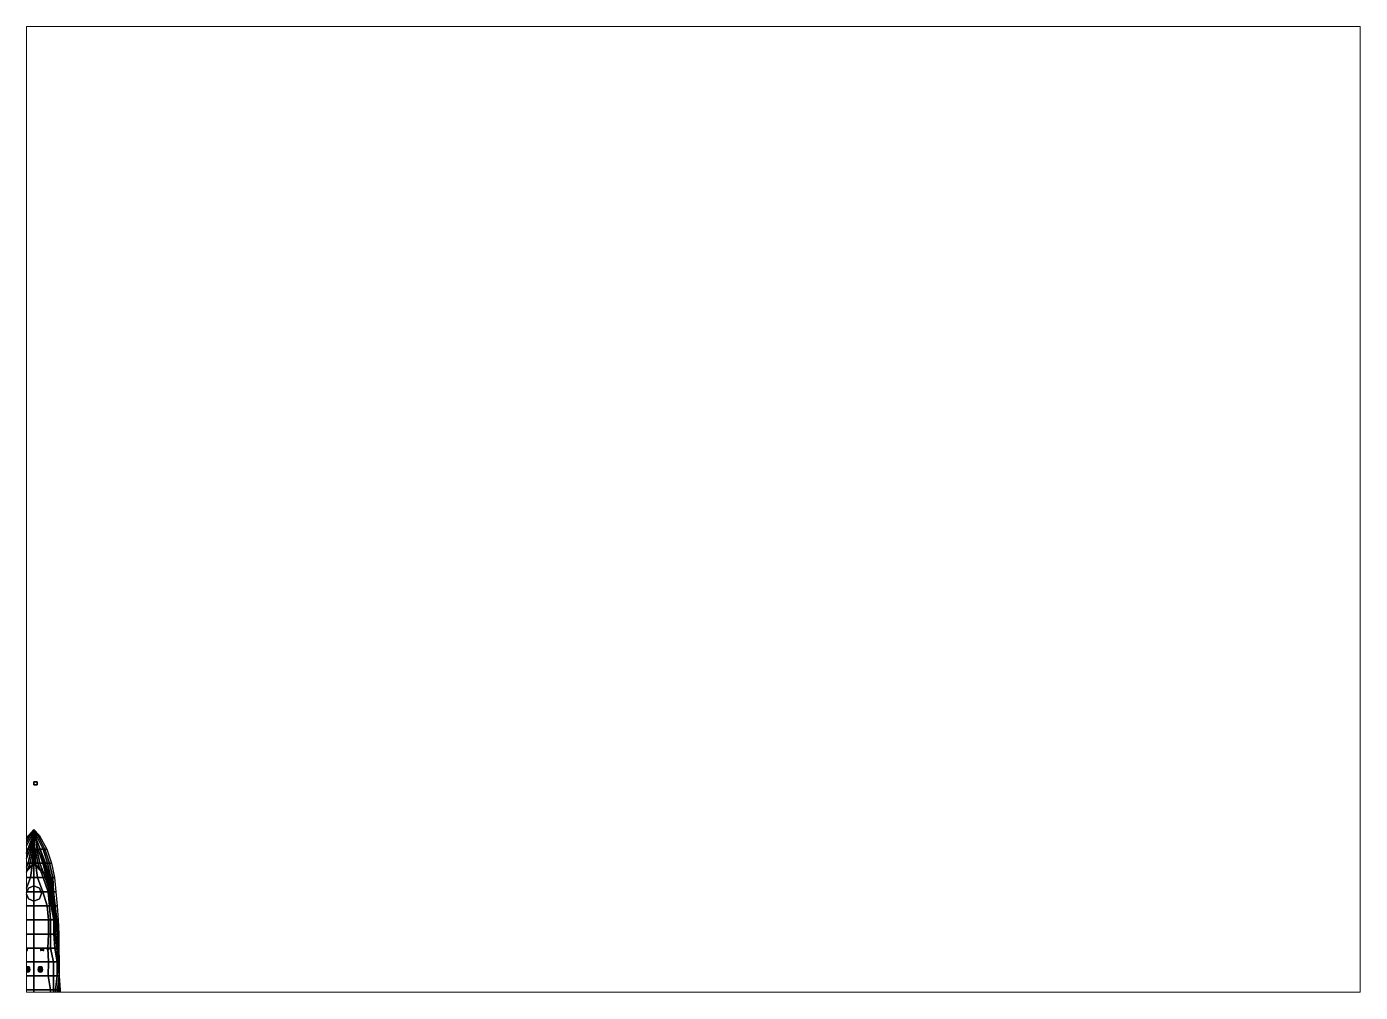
# Paper-space layout 'Layout1' of a CAD drawing. Header units: millimetres. Extents: x 28 to 251, y 20 to 181.
# The model-space entities are those that its viewports show. They can reach past a viewport. Long polylines and large blocks are cut down to what shows.
import ezdxf

# ---------------------------------------------------------------- set-up
doc = ezdxf.new("R2010")
doc.units = ezdxf.units.MM

msp = doc.modelspace()

# ---------------------------------------------------------------- linework, layer by layer
for points in [[(1, 61.82, -21.33), (1, 61.82, -22.33), (0, 61.82, -22.33), (0, 61.82, -21.33)], [(1, 61.82, -22.33), (1, 60.82, -22.33), (0, 60.82, -22.33), (0, 61.82, -22.33)], [(0, 61.82, -22.33), (0, 60.82, -22.33), (0, 60.82, -21.33), (0, 61.82, -21.33)], [(0, 61.82, -21.33), (0, 60.82, -21.33), (1, 60.82, -21.33), (1, 61.82, -21.33)], [(0, 60.82, -21.33), (0, 60.82, -22.33), (1, 60.82, -22.33), (1, 60.82, -21.33)], [(1, 60.82, -21.33), (1, 60.82, -22.33), (1, 61.82, -22.33), (1, 61.82, -21.33)], [(-1.69, 44.79, 4.78), (-1.26, 44.79, 4.09), (-3.45, 40.33, 3.24), (-4.1, 40.33, 4.49)], [(-1.26, 44.79, 4.09), (-0.7, 44.79, 2.82), (-2.87, 40.33, 2.23), (-3.45, 40.33, 3.24)], [(-0.7, 44.79, 2.82), (-0.28, 44.79, 0.64), (-1.92, 40.33, 0.03), (-2.87, 40.33, 2.23)], [(-0.28, 44.79, 0.64), (-0.28, 44.79, 0.64), (-1.33, 40.33, -0.93), (-1.92, 40.33, 0.03)], [(0, 46.57, 5.04), (0, 46.41, 4.3), (-1.26, 44.79, 4.09), (-1.69, 44.79, 4.78)], [(-0.28, 44.79, 0.64), (-0.28, 44.79, 0.64), (-0.86, 40.33, -1.65), (-1.33, 40.33, -0.93)], [(0, 46.41, 4.3), (0, 45.98, 3.04), (-0.7, 44.79, 2.82), (-1.26, 44.79, 4.09)], [(-0.28, 44.79, 0.64), (0, 44.79, 0.13), (-0.39, 40.33, -2.22), (-0.86, 40.33, -1.65)], [(0, 45.98, 3.04), (0, 45.33, 0.89), (-0.28, 44.79, 0.64), (-0.7, 44.79, 2.82)], [(0, 44.79, 0.13), (0, 44.79, 0.13), (-0.19, 40.33, -2.43), (-0.39, 40.33, -2.22)], [(0, 45.33, 0.89), (0, 45.09, 0.39), (0, 44.79, 0.13), (-0.28, 44.79, 0.64)], [(0, 46.47, 5.02), (-0.15, 46.32, 5), (-0.12, 46.3, 9.74), (0, 46.42, 9.74)], [(-0.15, 46.32, 5), (0, 46.17, 4.98), (0, 46.18, 9.74), (-0.12, 46.3, 9.74)], [(0, 46.18, 9.74), (0.12, 46.3, 9.74), (0, 46.42, 9.74), (-0.12, 46.3, 9.74)], [(1.69, 44.79, 4.78), (1.26, 44.79, 4.09), (0, 46.41, 4.3), (0, 46.57, 5.04)], [(0.15, 46.32, 5), (0, 46.47, 5.02), (0, 46.42, 9.74), (0.12, 46.3, 9.74)], [(1.26, 44.79, 4.09), (0.7, 44.79, 2.82), (0, 45.98, 3.04), (0, 46.41, 4.3)], [(0, 46.17, 4.98), (0.15, 46.32, 5), (0.12, 46.3, 9.74), (0, 46.18, 9.74)], [(0, 29.88, 15.59), (0, 29.85, 15.55), (0, 46.17, 5.29), (0, 46.17, 5.37)], [(0, 46.17, 5.37), (0, 46.17, 5.29), (0, 29.85, 15.55), (0, 29.88, 15.59)], [(0.7, 44.79, 2.82), (0.28, 44.79, 0.64), (0, 45.33, 0.89), (0, 45.98, 3.04)], [(0.28, 44.79, 0.64), (0, 44.79, 0.13), (0, 45.09, 0.39), (0, 45.33, 0.89)], [(0, 44.79, 0.13), (0, 44.79, 0.13), (0.19, 40.33, -2.43), (0, 40.33, -2.57)], [(0.86, 40.33, -1.65), (0.39, 40.33, -2.22), (0, 44.79, 0.13), (0.28, 44.79, 0.64)], [(2.87, 40.33, 2.23), (1.92, 40.33, 0.03), (0.28, 44.79, 0.64), (0.7, 44.79, 2.82)], [(1.92, 40.33, 0.03), (1.33, 40.33, -0.93), (0.28, 44.79, 0.64)], [(3.45, 40.33, 3.24), (2.87, 40.33, 2.23), (0.7, 44.79, 2.82), (1.26, 44.79, 4.09)], [(4.1, 40.33, 4.49), (3.45, 40.33, 3.24), (1.26, 44.79, 4.09), (1.69, 44.79, 4.78)], [(-4.1, 40.33, 4.49), (-3.45, 40.33, 3.24), (-4.96, 35.9, 3.24), (-5.59, 35.9, 4.33)], [(-3.45, 40.33, 3.24), (-2.87, 40.33, 2.23), (-4.31, 35.9, 1.79), (-4.96, 35.9, 3.24)], [(-2.87, 40.33, 2.23), (-1.92, 40.33, 0.03), (-3.62, 35.9, 0.03), (-4.31, 35.9, 1.79)], [(-1.92, 40.33, 0.03), (-1.92, 40.33, 0.03), (-3.21, 35.9, -0.93), (-3.62, 35.9, 0.03)], [(-1.92, 40.33, 0.03), (-1.33, 40.33, -0.93), (-2.86, 35.9, -1.65), (-3.21, 35.9, -0.93)], [(-1.33, 40.33, -0.93), (-0.86, 40.33, -1.65), (-1.87, 35.9, -2.87), (-2.86, 35.9, -1.65)], [(-0.86, 40.33, -1.65), (-0.39, 40.33, -2.22), (-1.23, 35.9, -3.4), (-1.87, 35.9, -2.87)], [(-0.39, 40.33, -2.22), (-0.19, 40.33, -2.43), (-0.51, 35.9, -3.95), (-1.23, 35.9, -3.4)], [(0, 35.9, -4.18), (-0.51, 35.9, -3.95), (-0.19, 40.33, -2.43), (0, 40.33, -2.57)], [(0, 40.33, -2.57), (0.19, 40.33, -2.43), (0.51, 35.9, -3.95), (0, 35.9, -4.18)], [(1.23, 35.9, -3.4), (0.51, 35.9, -3.95), (0.19, 40.33, -2.43), (0.39, 40.33, -2.22)], [(1.87, 35.9, -2.87), (1.23, 35.9, -3.4), (0.39, 40.33, -2.22), (0.86, 40.33, -1.65)], [(2.86, 35.9, -1.65), (1.87, 35.9, -2.87), (0.86, 40.33, -1.65), (1.33, 40.33, -0.93)], [(3.21, 35.9, -0.93), (2.86, 35.9, -1.65), (1.33, 40.33, -0.93), (1.92, 40.33, 0.03)], [(4.31, 35.9, 1.79), (3.62, 35.9, 0.03), (1.92, 40.33, 0.03), (2.87, 40.33, 2.23)], [(3.62, 35.9, 0.03), (3.21, 35.9, -0.93), (1.92, 40.33, 0.03)], [(4.96, 35.9, 3.24), (4.31, 35.9, 1.79), (2.87, 40.33, 2.23), (3.45, 40.33, 3.24)], [(5.59, 35.9, 4.33), (4.96, 35.9, 3.24), (3.45, 40.33, 3.24), (4.1, 40.33, 4.49)], [(-4.96, 35.9, 3.24), (-4.31, 35.9, 1.79), (-5.4, 31.34, 1.4), (-5.99, 31.34, 3.24)], [(-5.43, 30.19, 4.07), (0, 35.53, 4.3), (0, 35.98, 5.21), (-5.43, 30.88, 4.65)], [(-5.43, 30.88, 4.65), (0, 35.98, 5.21), (0, 35.53, 4.3), (-5.43, 30.19, 4.07)], [(-4.31, 35.9, 1.79), (-3.62, 35.9, 0.03), (-4.93, 31.34, 0.03), (-5.4, 31.34, 1.4)], [(-3.62, 35.9, 0.03), (-3.21, 35.9, -0.93), (-4.66, 31.34, -0.93), (-4.93, 31.34, 0.03)], [(-3.21, 35.9, -0.93), (-2.86, 35.9, -1.65), (-4.07, 31.34, -2.2), (-4.66, 31.34, -0.93)], [(-2.86, 35.9, -1.65), (-1.87, 35.9, -2.87), (-3.56, 31.34, -2.87), (-4.07, 31.34, -2.2)], [(-1.87, 35.9, -2.87), (-1.23, 35.9, -3.4), (-2.97, 31.34, -3.4), (-3.56, 31.34, -2.87)], [(-1.23, 35.9, -3.4), (-0.51, 35.9, -3.95), (-1.1, 31.34, -4.25), (-2.97, 31.34, -3.4)], [(-0.51, 35.9, -3.95), (0, 35.9, -4.18), (0, 31.34, -4.31), (-1.1, 31.34, -4.25)], [(5.43, 30.88, 4.65), (0, 35.98, 5.21), (0, 35.53, 4.3), (5.43, 30.19, 4.07)], [(5.43, 30.19, 4.07), (0, 35.53, 4.3), (0, 35.98, 5.21), (5.43, 30.88, 4.65)], [(0, 35.9, -4.18), (0.51, 35.9, -3.95), (1.1, 31.34, -4.25), (0, 31.34, -4.31)], [(0.51, 35.9, -3.95), (1.23, 35.9, -3.4), (2.97, 31.34, -3.4), (1.1, 31.34, -4.25)], [(3.56, 31.34, -2.87), (2.97, 31.34, -3.4), (1.23, 35.9, -3.4), (1.87, 35.9, -2.87)], [(4.07, 31.34, -2.2), (3.56, 31.34, -2.87), (1.87, 35.9, -2.87), (2.86, 35.9, -1.65)], [(4.66, 31.34, -0.93), (4.07, 31.34, -2.2), (2.86, 35.9, -1.65), (3.21, 35.9, -0.93)], [(4.93, 31.34, 0.03), (4.66, 31.34, -0.93), (3.21, 35.9, -0.93), (3.62, 35.9, 0.03)], [(5.4, 31.34, 1.4), (4.93, 31.34, 0.03), (3.62, 35.9, 0.03), (4.31, 35.9, 1.79)], [(5.99, 31.34, 3.24), (5.4, 31.34, 1.4), (4.31, 35.9, 1.79), (4.96, 35.9, 3.24)], [(6.49, 31.34, 4.13), (5.99, 31.34, 3.24), (4.96, 35.9, 3.24), (5.59, 35.9, 4.33)], [(-4.66, 31.34, -0.93), (-4.07, 31.34, -2.2), (-5.41, 26.73, -2.2), (-5.77, 26.73, -0.93)], [(-4.07, 31.34, -2.2), (-3.56, 31.34, -2.87), (-5.01, 26.73, -2.87), (-5.41, 26.73, -2.2)], [(-3.56, 31.34, -2.87), (-2.97, 31.34, -3.4), (-4.48, 26.73, -3.4), (-5.01, 26.73, -2.87)], [(-2.97, 31.34, -3.4), (-1.1, 31.34, -4.25), (-2.77, 26.73, -4.25), (-4.48, 26.73, -3.4)], [(0, 26.73, -4.31), (-2.77, 26.73, -4.25), (-1.1, 31.34, -4.25), (0, 31.34, -4.31)], [(0, 31.34, -4.31), (1.1, 31.34, -4.25), (2.77, 26.73, -4.25), (0, 26.73, -4.31)], [(0, 29.88, 15.59), (0, 29.85, 15.55), (0, 29.4, 16.5), (0, 29.44, 16.56)], [(0, 29.44, 16.56), (0, 29.4, 16.5), (0, 29.85, 15.55), (0, 29.88, 15.59)], [(0, 29.82, 15.61), (0, 29.85, 15.55), (0, 28.89, 15.7), (0, 28.94, 15.74)], [(0, 28.94, 15.74), (0, 28.89, 15.7), (0, 29.85, 15.55), (0, 29.82, 15.61)], [(4.48, 26.73, -3.4), (2.77, 26.73, -4.25), (1.1, 31.34, -4.25), (2.97, 31.34, -3.4)], [(5.01, 26.73, -2.87), (4.48, 26.73, -3.4), (2.97, 31.34, -3.4), (3.56, 31.34, -2.87)], [(5.41, 26.73, -2.2), (5.01, 26.73, -2.87), (3.56, 31.34, -2.87), (4.07, 31.34, -2.2)], [(5.77, 26.73, -0.93), (5.41, 26.73, -2.2), (4.07, 31.34, -2.2), (4.66, 31.34, -0.93)], [(5.92, 26.73, 0.03), (5.77, 26.73, -0.93), (4.66, 31.34, -0.93), (4.93, 31.34, 0.03)], [(6.18, 26.73, 1.01), (5.92, 26.73, 0.03), (4.93, 31.34, 0.03), (5.4, 31.34, 1.4)], [(6.18, 26.73, 1.01), (6.18, 26.73, 1.01), (5.4, 31.34, 1.4), (5.99, 31.34, 3.24)], [(6.98, 26.73, 4.04), (6.18, 26.73, 1.01), (5.99, 31.34, 3.24), (6.49, 31.34, 4.13)], [(-4.48, 26.73, -3.4), (-2.77, 26.73, -4.25), (-4.22, 22.28, -4.04), (-4.97, 22.28, -3.76)], [(0, 22.28, -4.31), (-4.22, 22.28, -4.04), (-2.77, 26.73, -4.25), (0, 26.73, -4.31)], [(-1.73, 27.95, 4.06), (-2.44, 26.22, 4.02), (-2.44, 26.22, 4.79), (-1.73, 27.95, 4.79)], [(-2.44, 26.22, 4.02), (-1.73, 24.49, 3.97), (-1.73, 24.49, 4.79), (-2.44, 26.22, 4.79)], [(0, 28.66, 4.07), (-1.73, 27.95, 4.06), (-1.73, 27.95, 4.79), (0, 28.66, 4.79)], [(0, -3.11, 35.21), (0, -1.62, 34.3), (0, 29.4, 16.5), (0, 29.44, 16.56)], [(0, 29.44, 16.56), (0, 29.4, 16.5), (0, -1.62, 34.3), (0, -3.11, 35.21)], [(0, 28.97, 15.73), (0, 28.94, 15.74), (0, 29.4, 16.5), (0, 29.44, 16.47)], [(0, 29.44, 16.47), (0, 29.4, 16.5), (0, 28.94, 15.74), (0, 28.97, 15.73)], [(0, 28.94, 15.74), (0, 28.89, 15.7), (0, -3.11, 35.16), (0, -3.11, 35.21)], [(0, -3.11, 35.21), (0, -3.11, 35.16), (0, 28.89, 15.7), (0, 28.94, 15.74)], [(1.73, 27.95, 4.06), (0, 28.66, 4.07), (0, 28.66, 4.79), (1.73, 27.95, 4.79)], [(0, 26.73, -4.31), (2.77, 26.73, -4.25), (4.22, 22.28, -4.04), (0, 22.28, -4.31)], [(2.44, 26.22, 4.02), (1.73, 27.95, 4.06), (1.73, 27.95, 4.79), (2.44, 26.22, 4.79)], [(1.73, 24.49, 3.97), (2.44, 26.22, 4.02), (2.44, 26.22, 4.79), (1.73, 24.49, 4.79)], [(4.97, 22.28, -3.76), (4.22, 22.28, -4.04), (2.77, 26.73, -4.25), (4.48, 26.73, -3.4)], [(5.47, 22.28, -3.42), (4.97, 22.28, -3.76), (4.48, 26.73, -3.4), (5.01, 26.73, -2.87)], [(6.02, 22.28, -2.75), (5.47, 22.28, -3.42), (5.01, 26.73, -2.87), (5.41, 26.73, -2.2)], [(6.38, 22.28, -1.85), (6.02, 22.28, -2.75), (5.41, 26.73, -2.2), (5.77, 26.73, -0.93)], [(6.75, 22.28, 0.05), (6.38, 22.28, -1.85), (5.77, 26.73, -0.93), (5.92, 26.73, 0.03)], [(6.75, 22.28, 0.05), (6.75, 22.28, 0.05), (5.92, 26.73, 0.03), (6.18, 26.73, 1.01)], [(7.42, 22.28, 3.92), (6.75, 22.28, 0.05), (6.18, 26.73, 1.01), (6.98, 26.73, 4.04)], [(-4.97, 22.28, -3.76), (-4.22, 22.28, -4.04), (-4.58, 17.78, -4.44), (-5.29, 17.78, -4.05)], [(0, 17.78, -4.44), (-4.58, 17.78, -4.44), (-4.22, 22.28, -4.04), (0, 22.28, -4.31)], [(-1.73, 24.49, 3.97), (0, 23.78, 3.96), (0, 23.78, 4.79), (-1.73, 24.49, 4.79)], [(0, 23.78, 3.96), (1.73, 24.49, 3.97), (1.73, 24.49, 4.79), (0, 23.78, 4.79)], [(0, 22.28, -4.31), (4.22, 22.28, -4.04), (4.58, 17.78, -4.44), (0, 17.78, -4.44)], [(5.29, 17.78, -4.05), (4.58, 17.78, -4.44), (4.22, 22.28, -4.04), (4.97, 22.28, -3.76)], [(6.33, 17.78, -3.42), (5.29, 17.78, -4.05), (4.97, 22.28, -3.76), (5.47, 22.28, -3.42)], [(6.73, 17.78, -2.75), (6.33, 17.78, -3.42), (5.47, 22.28, -3.42), (6.02, 22.28, -2.75)], [(6.99, 17.78, -1.85), (6.73, 17.78, -2.75), (6.02, 22.28, -2.75), (6.38, 22.28, -1.85)], [(7.26, 17.78, 0.05), (6.99, 17.78, -1.85), (6.38, 22.28, -1.85), (6.75, 22.28, 0.05)], [(7.7, 17.78, 3.79), (7.26, 17.78, 0.05), (6.75, 22.28, 0.05), (7.42, 22.28, 3.92)], [(0, 13.23, -4.44), (-4.58, 13.23, -4.44), (-4.58, 17.78, -4.44), (0, 17.78, -4.44)], [(0, 17.78, -4.44), (4.58, 17.78, -4.44), (4.58, 13.23, -4.44), (0, 13.23, -4.44)], [(5.29, 13.23, -4.05), (4.58, 13.23, -4.44), (4.58, 17.78, -4.44), (5.29, 17.78, -4.05)], [(6.33, 13.23, -3.42), (5.29, 13.23, -4.05), (5.29, 17.78, -4.05), (6.33, 17.78, -3.42)], [(6.73, 13.23, -2.75), (6.33, 13.23, -3.42), (6.33, 17.78, -3.42), (6.73, 17.78, -2.75)], [(7.4, 13.23, -1.85), (6.73, 13.23, -2.75), (6.73, 17.78, -2.75), (6.99, 17.78, -1.85)], [(7.65, 13.23, 0.05), (7.4, 13.23, -1.85), (6.99, 17.78, -1.85), (7.26, 17.78, 0.05)], [(7.91, 13.23, 3.65), (7.65, 13.23, 0.05), (7.26, 17.78, 0.05), (7.7, 17.78, 3.79)], [(-5.29, 13.23, -4.05), (-4.58, 13.23, -4.44), (-4.43, 8.84, -4.44), (-5.29, 8.84, -4.29)], [(0, 8.84, -4.44), (-4.43, 8.84, -4.44), (-4.58, 13.23, -4.44), (0, 13.23, -4.44)], [(0, 13.23, -4.44), (4.58, 13.23, -4.44), (4.43, 8.84, -4.44), (0, 8.84, -4.44)], [(5.29, 8.84, -4.29), (4.43, 8.84, -4.44), (4.58, 13.23, -4.44), (5.29, 13.23, -4.05)], [(6.63, 8.84, -3.67), (5.29, 8.84, -4.29), (5.29, 13.23, -4.05), (6.33, 13.23, -3.42)], [(7.26, 8.84, -2.75), (6.63, 8.84, -3.67), (6.33, 13.23, -3.42), (6.73, 13.23, -2.75)], [(7.4, 8.84, -1.85), (7.26, 8.84, -2.75), (6.73, 13.23, -2.75), (7.4, 13.23, -1.85)], [(7.65, 8.84, 0.05), (7.4, 8.84, -1.85), (7.4, 13.23, -1.85), (7.65, 13.23, 0.05)], [(7.91, 8.84, 3.65), (7.65, 8.84, 0.05), (7.65, 13.23, 0.05), (7.91, 13.23, 3.65)], [(-5.29, 8.84, -4.29), (-4.43, 8.84, -4.44), (-4.59, 4.47, -4.44), (-6.19, 4.47, -4.29)], [(0, 4.47, -4.44), (-4.59, 4.47, -4.44), (-4.43, 8.84, -4.44), (0, 8.84, -4.44)], [(-4.57, 8.74, 9.19), (-4.32, 8.74, 9.19), (-4.3, 8.76, 9.16), (-4.58, 8.76, 9.16)], [(-4.3, 8.76, 9.11), (-4.58, 8.76, 9.11), (-4.58, 8.76, 9.16), (-4.3, 8.76, 9.16)], [(-4.32, 8.74, 9.19), (-4.57, 8.74, 9.19), (-4.57, 8.74, 9.8), (-4.32, 8.74, 9.8)], [(-4.32, 8.74, 9.19), (-4.19, 8.52, 9.19), (-4.16, 8.52, 9.16), (-4.3, 8.76, 9.16)], [(-4.19, 8.52, 9.19), (-4.32, 8.74, 9.19), (-4.32, 8.74, 9.8), (-4.19, 8.52, 9.8)], [(-4.32, 8.3, 9.19), (-4.19, 8.52, 9.19), (-4.19, 8.52, 9.8), (-4.32, 8.3, 9.8)], [(-4.19, 8.52, 9.19), (-4.32, 8.3, 9.19), (-4.3, 8.28, 9.16), (-4.16, 8.52, 9.16)], [(-4.16, 8.52, 9.11), (-4.3, 8.76, 9.11), (-4.3, 8.76, 9.16), (-4.16, 8.52, 9.16)], [(-4.3, 8.28, 9.11), (-4.16, 8.52, 9.11), (-4.16, 8.52, 9.16), (-4.3, 8.28, 9.16)], [(-3.12, 8.07, 8.19), (-2.92, 8.07, 8.19), (-2.92, 8.86, 9.11), (-3.12, 8.86, 9.11)], [(-2.92, 8.69, 8.91), (-2.22, 8.69, 8.91), (-2.22, 8.86, 8.91), (-2.92, 8.86, 8.91)], [(-2.92, 8.07, 8.19), (-2.92, 8.25, 8.19), (-2.92, 8.86, 8.91), (-2.92, 8.86, 9.11)], [(-2.92, 8.52, 8.71), (-2.22, 8.52, 8.71), (-2.22, 8.69, 8.71), (-2.92, 8.69, 8.71)], [(-2.92, 8.69, 8.89), (-2.22, 8.69, 8.89), (-2.22, 8.69, 8.91), (-2.92, 8.69, 8.91)], [(-2.92, 8.35, 8.51), (-2.22, 8.35, 8.51), (-2.22, 8.52, 8.51), (-2.92, 8.52, 8.51)], [(-2.92, 8.52, 8.69), (-2.22, 8.52, 8.69), (-2.22, 8.52, 8.71), (-2.92, 8.52, 8.71)], [(-2.22, 8.07, 8.19), (-2.02, 8.07, 8.19), (-2.02, 8.86, 9.11), (-2.22, 8.86, 9.11)], [(-2.22, 8.25, 8.19), (-2.22, 8.07, 8.19), (-2.22, 8.86, 9.11), (-2.22, 8.86, 8.91)], [(0, 8.84, -4.44), (4.43, 8.84, -4.44), (4.59, 4.47, -4.44), (0, 4.47, -4.44)], [(2.02, 8.07, 8.19), (2.22, 8.07, 8.19), (2.22, 8.86, 9.11), (2.02, 8.86, 9.11)], [(2.22, 8.07, 8.19), (2.22, 8.25, 8.19), (2.22, 8.86, 8.91), (2.22, 8.86, 9.11)], [(2.22, 8.69, 8.91), (2.92, 8.69, 8.91), (2.92, 8.86, 8.91), (2.22, 8.86, 8.91)], [(2.22, 8.52, 8.71), (2.92, 8.52, 8.71), (2.92, 8.69, 8.71), (2.22, 8.69, 8.71)], [(2.22, 8.69, 8.89), (2.92, 8.69, 8.89), (2.92, 8.69, 8.91), (2.22, 8.69, 8.91)], [(2.22, 8.35, 8.51), (2.92, 8.35, 8.51), (2.92, 8.52, 8.51), (2.22, 8.52, 8.51)], [(2.22, 8.52, 8.69), (2.92, 8.52, 8.69), (2.92, 8.52, 8.71), (2.22, 8.52, 8.71)], [(2.92, 8.25, 8.19), (2.92, 8.07, 8.19), (2.92, 8.86, 9.11), (2.92, 8.86, 8.91)], [(2.92, 8.07, 8.19), (3.12, 8.07, 8.19), (3.12, 8.86, 9.11), (2.92, 8.86, 9.11)], [(4.3, 8.76, 9.11), (4.16, 8.52, 9.11), (4.16, 8.52, 9.16), (4.3, 8.76, 9.16)], [(4.19, 8.52, 9.19), (4.32, 8.74, 9.19), (4.3, 8.76, 9.16), (4.16, 8.52, 9.16)], [(4.16, 8.52, 9.11), (4.3, 8.28, 9.11), (4.3, 8.28, 9.16), (4.16, 8.52, 9.16)], [(4.32, 8.3, 9.19), (4.19, 8.52, 9.19), (4.16, 8.52, 9.16), (4.3, 8.28, 9.16)], [(4.32, 8.74, 9.19), (4.19, 8.52, 9.19), (4.19, 8.52, 9.8), (4.32, 8.74, 9.8)], [(4.19, 8.52, 9.19), (4.32, 8.3, 9.19), (4.32, 8.3, 9.8), (4.19, 8.52, 9.8)], [(4.58, 8.76, 9.11), (4.3, 8.76, 9.11), (4.3, 8.76, 9.16), (4.58, 8.76, 9.16)], [(4.32, 8.74, 9.19), (4.57, 8.74, 9.19), (4.58, 8.76, 9.16), (4.3, 8.76, 9.16)], [(4.57, 8.74, 9.19), (4.32, 8.74, 9.19), (4.32, 8.74, 9.8), (4.57, 8.74, 9.8)], [(6.19, 4.47, -4.29), (4.59, 4.47, -4.44), (4.43, 8.84, -4.44), (5.29, 8.84, -4.29)], [(4.57, 8.74, 9.19), (4.69, 8.52, 9.19), (4.72, 8.52, 9.16), (4.58, 8.76, 9.16)], [(4.69, 8.52, 9.19), (4.57, 8.74, 9.19), (4.57, 8.74, 9.8), (4.69, 8.52, 9.8)], [(4.69, 8.52, 9.19), (4.57, 8.3, 9.19), (4.58, 8.28, 9.16), (4.72, 8.52, 9.16)], [(4.57, 8.3, 9.19), (4.69, 8.52, 9.19), (4.69, 8.52, 9.8), (4.57, 8.3, 9.8)], [(4.72, 8.52, 9.11), (4.58, 8.76, 9.11), (4.58, 8.76, 9.16), (4.72, 8.52, 9.16)], [(4.58, 8.28, 9.11), (4.72, 8.52, 9.11), (4.72, 8.52, 9.16), (4.58, 8.28, 9.16)], [(7.35, 4.47, -3.67), (6.19, 4.47, -4.29), (5.29, 8.84, -4.29), (6.63, 8.84, -3.67)], [(7.7, 4.47, -2.91), (7.35, 4.47, -3.67), (6.63, 8.84, -3.67), (7.26, 8.84, -2.75)], [(7.87, 4.47, -1.85), (7.7, 4.47, -2.91), (7.26, 8.84, -2.75), (7.4, 8.84, -1.85)], [(8.06, 4.47, 0.05), (7.87, 4.47, -1.85), (7.4, 8.84, -1.85), (7.65, 8.84, 0.05)], [(8.06, 4.47, 3.52), (8.06, 4.47, 0.05), (7.65, 8.84, 0.05), (7.91, 8.84, 3.65)], [(0, 0, -4.44), (-4.56, 0, -4.44), (-4.59, 4.47, -4.44), (0, 4.47, -4.44)], [(-4.32, 8.3, 9.19), (-4.57, 8.3, 9.19), (-4.58, 8.28, 9.16), (-4.3, 8.28, 9.16)], [(-4.58, 8.28, 9.11), (-4.3, 8.28, 9.11), (-4.3, 8.28, 9.16), (-4.58, 8.28, 9.16)], [(-4.57, 8.3, 9.19), (-4.32, 8.3, 9.19), (-4.32, 8.3, 9.8), (-4.57, 8.3, 9.8)], [(-2.92, 8.35, 8.49), (-2.22, 8.35, 8.49), (-2.22, 8.35, 8.51), (-2.92, 8.35, 8.51)], [(-2.92, 8.18, 8.31), (-2.22, 8.18, 8.31), (-2.22, 8.35, 8.31), (-2.92, 8.35, 8.31)], [(-2.92, 8.18, 8.29), (-2.22, 8.18, 8.29), (-2.22, 8.18, 8.31), (-2.92, 8.18, 8.31)], [(0, 4.47, -4.44), (4.59, 4.47, -4.44), (4.56, 0, -4.44), (0, 0, -4.44)], [(2.22, 8.18, 8.31), (2.92, 8.18, 8.31), (2.92, 8.35, 8.31), (2.22, 8.35, 8.31)], [(2.22, 8.35, 8.49), (2.92, 8.35, 8.49), (2.92, 8.35, 8.51), (2.22, 8.35, 8.51)], [(2.22, 8.18, 8.29), (2.92, 8.18, 8.29), (2.92, 8.18, 8.31), (2.22, 8.18, 8.31)], [(4.57, 8.3, 9.19), (4.32, 8.3, 9.19), (4.3, 8.28, 9.16), (4.58, 8.28, 9.16)], [(4.3, 8.28, 9.11), (4.58, 8.28, 9.11), (4.58, 8.28, 9.16), (4.3, 8.28, 9.16)], [(4.32, 8.3, 9.19), (4.57, 8.3, 9.19), (4.57, 8.3, 9.8), (4.32, 8.3, 9.8)], [(6.19, 0, -4.29), (4.56, 0, -4.44), (4.59, 4.47, -4.44), (6.19, 4.47, -4.29)], [(7.35, 0, -3.97), (6.19, 0, -4.29), (6.19, 4.47, -4.29), (7.35, 4.47, -3.67)], [(8.05, 0, -2.91), (7.35, 0, -3.97), (7.35, 4.47, -3.67), (7.7, 4.47, -2.91)], [(8.06, 0, -1.85), (8.05, 0, -2.91), (7.7, 4.47, -2.91), (7.87, 4.47, -1.85)], [(8.06, 0, 0.05), (8.06, 0, -1.85), (7.87, 4.47, -1.85), (8.06, 4.47, 0.05)], [(8.06, 0, 3.52), (8.06, 0, 0.05), (8.06, 4.47, 0.05), (8.06, 4.47, 3.52)], [(0, -4.45, -4.44), (-5.28, -4.45, -4.44), (-4.56, 0, -4.44), (0, 0, -4.44)], [(-2.73, 2.16, 21.16), (-2.73, 1.8, 21.16), (-2.73, 1.88, 22.16), (-2.73, 2.16, 22.16)], [(-2.63, 2.16, 22.16), (-2.63, 2.16, 21.26), (-2.73, 2.16, 21.16), (-2.73, 2.16, 22.16)], [(-1.33, 2.16, 21.16), (-1.33, 1.8, 21.16), (-2.73, 1.8, 21.16), (-2.73, 2.16, 21.16)], [(-2.63, 2.16, 21.26), (-1.43, 2.16, 21.26), (-1.33, 2.16, 21.16), (-2.73, 2.16, 21.16)], [(-2.73, 2.16, 22.16), (-2.73, 1.88, 22.16), (-2.63, 1.88, 22.16), (-2.63, 2.16, 22.16)], [(-2.73, 1.88, 22.16), (-2.73, 1.8, 21.16), (-2.63, 1.8, 21.26), (-2.63, 1.88, 22.16)], [(-2.73, 1.8, 21.16), (-1.33, 1.8, 21.16), (-1.43, 1.8, 21.26), (-2.63, 1.8, 21.26)], [(-2.63, 2.54, 22.1), (-2.45, 2.54, 22.52), (-2.38, 2.84, 22.45), (-2.53, 2.84, 22.1)], [(-2.45, 2.54, 21.68), (-2.63, 2.54, 22.1), (-2.53, 2.84, 22.1), (-2.38, 2.84, 21.75)], [(-2.63, 2.54, 22.1), (-2.45, 2.54, 21.68), (-2.45, 1.54, 21.68), (-2.63, 1.54, 22.1)], [(-2.45, 2.54, 22.52), (-2.63, 2.54, 22.1), (-2.63, 1.54, 22.1), (-2.45, 1.54, 22.52)], [(-2.63, 1.88, 22.16), (-2.63, 1.8, 21.26), (-2.63, 2.16, 21.26), (-2.63, 2.16, 22.16)], [(-2.63, 1.8, 21.26), (-1.43, 1.8, 21.26), (-1.43, 2.16, 21.26), (-2.63, 2.16, 21.26)], [(-2.33, 1.32, 22.4), (-2.45, 1.54, 22.52), (-2.63, 1.54, 22.1), (-2.45, 1.32, 22.1)], [(-2.45, 1.32, 22.1), (-2.63, 1.54, 22.1), (-2.45, 1.54, 21.68), (-2.33, 1.32, 21.8)], [(-2.53, 2.84, 22.1), (-1.68, 2.84, 22.45), (-1.53, 2.84, 22.1), (-2.38, 2.84, 21.75)], [(-2.38, 2.84, 22.45), (-2.03, 2.84, 22.6), (-1.68, 2.84, 22.45), (-2.53, 2.84, 22.1)], [(-2.03, 2.54, 21.5), (-2.45, 2.54, 21.68), (-2.38, 2.84, 21.75), (-2.03, 2.84, 21.6)], [(-2.45, 2.54, 22.52), (-2.03, 2.54, 22.7), (-2.03, 2.84, 22.6), (-2.38, 2.84, 22.45)], [(-2.45, 2.54, 21.68), (-2.03, 2.54, 21.5), (-2.03, 1.54, 21.5), (-2.45, 1.54, 21.68)], [(-2.03, 2.54, 22.7), (-2.45, 2.54, 22.52), (-2.45, 1.54, 22.52), (-2.03, 1.54, 22.7)], [(-2.33, 1.32, 21.8), (-2.45, 1.54, 21.68), (-2.03, 1.54, 21.5), (-2.03, 1.32, 21.68)], [(-2.03, 1.32, 22.52), (-2.03, 1.54, 22.7), (-2.45, 1.54, 22.52), (-2.33, 1.32, 22.4)], [(-2.03, 1.18, 22.1), (-2.33, 1.32, 22.4), (-2.45, 1.32, 22.1), (-2.03, 1.18, 22.1)], [(-2.03, 1.18, 22.1), (-2.45, 1.32, 22.1), (-2.33, 1.32, 21.8), (-2.03, 1.18, 22.1)], [(-2.38, 2.84, 21.75), (-1.53, 2.84, 22.1), (-1.68, 2.84, 21.75), (-2.03, 2.84, 21.6)], [(-2.21, 1.98, 21.16), (-2.12, 2.14, 21.16), (-2.18, 2.24, 20.47), (-2.33, 1.98, 20.47)], [(-2.12, 1.82, 21.16), (-2.21, 1.98, 21.16), (-2.33, 1.98, 20.47), (-2.18, 1.72, 20.47)], [(-2.03, 1.18, 22.1), (-2.03, 1.32, 22.52), (-2.33, 1.32, 22.4), (-2.03, 1.18, 22.1)], [(-2.03, 1.18, 22.1), (-2.33, 1.32, 21.8), (-2.03, 1.32, 21.68), (-2.03, 1.18, 22.1)], [(-2.12, 2.14, 21.16), (-1.94, 2.14, 21.16), (-1.88, 2.24, 20.47), (-2.18, 2.24, 20.47)], [(-1.94, 1.82, 21.16), (-2.12, 1.82, 21.16), (-2.18, 1.72, 20.47), (-1.88, 1.72, 20.47)], [(-1.61, 2.54, 21.68), (-2.03, 2.54, 21.5), (-2.03, 2.84, 21.6), (-1.68, 2.84, 21.75)], [(-2.03, 2.54, 22.7), (-1.61, 2.54, 22.52), (-1.68, 2.84, 22.45), (-2.03, 2.84, 22.6)], [(-2.03, 2.54, 21.5), (-1.61, 2.54, 21.68), (-1.61, 1.54, 21.68), (-2.03, 1.54, 21.5)], [(-1.61, 2.54, 22.52), (-2.03, 2.54, 22.7), (-2.03, 1.54, 22.7), (-1.61, 1.54, 22.52)], [(-2.03, 1.32, 21.68), (-2.03, 1.54, 21.5), (-1.61, 1.54, 21.68), (-1.73, 1.32, 21.8)], [(-1.73, 1.32, 22.4), (-1.61, 1.54, 22.52), (-2.03, 1.54, 22.7), (-2.03, 1.32, 22.52)], [(-2.03, 1.18, 22.1), (-1.73, 1.32, 22.4), (-2.03, 1.32, 22.52), (-2.03, 1.18, 22.1)], [(-2.03, 1.18, 22.1), (-1.61, 1.32, 22.1), (-1.73, 1.32, 22.4), (-2.03, 1.18, 22.1)], [(-2.03, 1.18, 22.1), (-1.73, 1.32, 21.8), (-1.61, 1.32, 22.1), (-2.03, 1.18, 22.1)], [(-2.03, 1.18, 22.1), (-2.03, 1.32, 21.68), (-1.73, 1.32, 21.8), (-2.03, 1.18, 22.1)], [(-1.94, 2.14, 21.16), (-1.85, 1.98, 21.16), (-1.73, 1.98, 20.47), (-1.88, 2.24, 20.47)], [(-1.85, 1.98, 21.16), (-1.94, 1.82, 21.16), (-1.88, 1.72, 20.47), (-1.73, 1.98, 20.47)], [(-1.61, 1.32, 22.1), (-1.43, 1.54, 22.1), (-1.61, 1.54, 22.52), (-1.73, 1.32, 22.4)], [(-1.73, 1.32, 21.8), (-1.61, 1.54, 21.68), (-1.43, 1.54, 22.1), (-1.61, 1.32, 22.1)], [(-1.61, 2.54, 22.52), (-1.43, 2.54, 22.1), (-1.53, 2.84, 22.1), (-1.68, 2.84, 22.45)], [(-1.43, 2.54, 22.1), (-1.61, 2.54, 21.68), (-1.68, 2.84, 21.75), (-1.53, 2.84, 22.1)], [(-1.61, 2.54, 21.68), (-1.43, 2.54, 22.1), (-1.43, 1.54, 22.1), (-1.61, 1.54, 21.68)], [(-1.43, 2.54, 22.1), (-1.61, 2.54, 22.52), (-1.61, 1.54, 22.52), (-1.43, 1.54, 22.1)], [(-1.43, 2.16, 21.26), (-1.43, 1.8, 21.26), (-1.43, 1.88, 22.16), (-1.43, 2.16, 22.16)], [(-1.33, 2.16, 22.16), (-1.33, 2.16, 21.16), (-1.43, 2.16, 21.26), (-1.43, 2.16, 22.16)], [(-1.43, 2.16, 22.16), (-1.43, 1.88, 22.16), (-1.33, 1.88, 22.16), (-1.33, 2.16, 22.16)], [(-1.43, 1.88, 22.16), (-1.43, 1.8, 21.26), (-1.33, 1.8, 21.16), (-1.33, 1.88, 22.16)], [(-1.33, 1.88, 22.16), (-1.33, 1.8, 21.16), (-1.33, 2.16, 21.16), (-1.33, 2.16, 22.16)], [(0, 0, -4.44), (4.56, 0, -4.44), (5.28, -4.45, -4.44), (0, -4.45, -4.44)], [(1.43, 2.16, 18.61), (1.43, 2.16, 17.71), (1.33, 2.16, 17.61), (1.33, 2.16, 18.61)], [(1.33, 2.16, 17.61), (1.33, 1.8, 17.61), (1.33, 1.88, 18.61), (1.33, 2.16, 18.61)], [(1.43, 2.16, 17.71), (2.63, 2.16, 17.71), (2.73, 2.16, 17.61), (1.33, 2.16, 17.61)], [(2.73, 2.16, 17.61), (2.73, 1.8, 17.61), (1.33, 1.8, 17.61), (1.33, 2.16, 17.61)], [(1.33, 2.16, 18.61), (1.33, 1.88, 18.61), (1.43, 1.88, 18.61), (1.43, 2.16, 18.61)], [(1.33, 1.88, 18.61), (1.33, 1.8, 17.61), (1.43, 1.8, 17.71), (1.43, 1.88, 18.61)], [(1.33, 1.8, 17.61), (2.73, 1.8, 17.61), (2.63, 1.8, 17.71), (1.43, 1.8, 17.71)], [(1.61, 2.54, 18.13), (1.43, 2.54, 18.55), (1.53, 2.84, 18.55), (1.68, 2.84, 18.2)], [(1.43, 2.54, 18.55), (1.61, 2.54, 18.97), (1.68, 2.84, 18.9), (1.53, 2.84, 18.55)], [(1.61, 2.54, 18.97), (1.43, 2.54, 18.55), (1.43, 1.54, 18.55), (1.61, 1.54, 18.97)], [(1.43, 2.54, 18.55), (1.61, 2.54, 18.13), (1.61, 1.54, 18.13), (1.43, 1.54, 18.55)], [(1.43, 1.88, 18.61), (1.43, 1.8, 17.71), (1.43, 2.16, 17.71), (1.43, 2.16, 18.61)], [(1.43, 1.8, 17.71), (2.63, 1.8, 17.71), (2.63, 2.16, 17.71), (1.43, 2.16, 17.71)], [(1.61, 1.32, 18.55), (1.43, 1.54, 18.55), (1.61, 1.54, 18.13), (1.73, 1.32, 18.25)], [(1.73, 1.32, 18.85), (1.61, 1.54, 18.97), (1.43, 1.54, 18.55), (1.61, 1.32, 18.55)], [(1.68, 2.84, 18.9), (2.03, 2.84, 19.05), (2.38, 2.84, 18.9), (1.53, 2.84, 18.55)], [(1.53, 2.84, 18.55), (2.38, 2.84, 18.9), (2.53, 2.84, 18.55), (1.68, 2.84, 18.2)], [(2.03, 2.54, 17.95), (1.61, 2.54, 18.13), (1.68, 2.84, 18.2), (2.03, 2.84, 18.05)], [(1.61, 2.54, 18.97), (2.03, 2.54, 19.15), (2.03, 2.84, 19.05), (1.68, 2.84, 18.9)], [(1.61, 2.54, 18.13), (2.03, 2.54, 17.95), (2.03, 1.54, 17.95), (1.61, 1.54, 18.13)], [(2.03, 2.54, 19.15), (1.61, 2.54, 18.97), (1.61, 1.54, 18.97), (2.03, 1.54, 19.15)], [(1.73, 1.32, 18.25), (1.61, 1.54, 18.13), (2.03, 1.54, 17.95), (2.03, 1.32, 18.13)], [(2.03, 1.32, 18.97), (2.03, 1.54, 19.15), (1.61, 1.54, 18.97), (1.73, 1.32, 18.85)], [(2.03, 1.18, 18.55), (1.61, 1.32, 18.55), (1.73, 1.32, 18.25), (2.03, 1.18, 18.55)], [(2.03, 1.18, 18.55), (1.73, 1.32, 18.85), (1.61, 1.32, 18.55), (2.03, 1.18, 18.55)], [(1.68, 2.84, 18.2), (2.53, 2.84, 18.55), (2.38, 2.84, 18.2), (2.03, 2.84, 18.05)], [(1.85, 1.98, 17.61), (1.94, 2.14, 17.61), (1.88, 2.24, 16.92), (1.73, 1.98, 16.92)], [(1.94, 1.82, 17.61), (1.85, 1.98, 17.61), (1.73, 1.98, 16.92), (1.88, 1.72, 16.92)], [(2.03, 1.18, 18.55), (1.73, 1.32, 18.25), (2.03, 1.32, 18.13), (2.03, 1.18, 18.55)], [(2.03, 1.18, 18.55), (2.03, 1.32, 18.97), (1.73, 1.32, 18.85), (2.03, 1.18, 18.55)], [(1.94, 2.14, 17.61), (2.12, 2.14, 17.61), (2.18, 2.24, 16.92), (1.88, 2.24, 16.92)], [(2.12, 1.82, 17.61), (1.94, 1.82, 17.61), (1.88, 1.72, 16.92), (2.18, 1.72, 16.92)], [(2.45, 2.54, 18.13), (2.03, 2.54, 17.95), (2.03, 2.84, 18.05), (2.38, 2.84, 18.2)], [(2.03, 2.54, 19.15), (2.45, 2.54, 18.97), (2.38, 2.84, 18.9), (2.03, 2.84, 19.05)], [(2.03, 2.54, 17.95), (2.45, 2.54, 18.13), (2.45, 1.54, 18.13), (2.03, 1.54, 17.95)], [(2.45, 2.54, 18.97), (2.03, 2.54, 19.15), (2.03, 1.54, 19.15), (2.45, 1.54, 18.97)], [(2.03, 1.32, 18.13), (2.03, 1.54, 17.95), (2.45, 1.54, 18.13), (2.33, 1.32, 18.25)], [(2.33, 1.32, 18.85), (2.45, 1.54, 18.97), (2.03, 1.54, 19.15), (2.03, 1.32, 18.97)], [(2.03, 1.18, 18.55), (2.03, 1.32, 18.13), (2.33, 1.32, 18.25), (2.03, 1.18, 18.55)], [(2.03, 1.18, 18.55), (2.33, 1.32, 18.25), (2.45, 1.32, 18.55), (2.03, 1.18, 18.55)], [(2.03, 1.18, 18.55), (2.45, 1.32, 18.55), (2.33, 1.32, 18.85), (2.03, 1.18, 18.55)], [(2.03, 1.18, 18.55), (2.33, 1.32, 18.85), (2.03, 1.32, 18.97), (2.03, 1.18, 18.55)], [(2.12, 2.14, 17.61), (2.21, 1.98, 17.61), (2.33, 1.98, 16.92), (2.18, 2.24, 16.92)], [(2.21, 1.98, 17.61), (2.12, 1.82, 17.61), (2.18, 1.72, 16.92), (2.33, 1.98, 16.92)], [(2.33, 1.32, 18.25), (2.45, 1.54, 18.13), (2.63, 1.54, 18.55), (2.45, 1.32, 18.55)], [(2.45, 1.32, 18.55), (2.63, 1.54, 18.55), (2.45, 1.54, 18.97), (2.33, 1.32, 18.85)], [(2.63, 2.54, 18.55), (2.45, 2.54, 18.13), (2.38, 2.84, 18.2), (2.53, 2.84, 18.55)], [(2.45, 2.54, 18.97), (2.63, 2.54, 18.55), (2.53, 2.84, 18.55), (2.38, 2.84, 18.9)], [(2.63, 2.54, 18.55), (2.45, 2.54, 18.97), (2.45, 1.54, 18.97), (2.63, 1.54, 18.55)], [(2.45, 2.54, 18.13), (2.63, 2.54, 18.55), (2.63, 1.54, 18.55), (2.45, 1.54, 18.13)], [(2.73, 2.16, 18.61), (2.73, 2.16, 17.61), (2.63, 2.16, 17.71), (2.63, 2.16, 18.61)], [(2.63, 2.16, 17.71), (2.63, 1.8, 17.71), (2.63, 1.88, 18.61), (2.63, 2.16, 18.61)], [(2.63, 2.16, 18.61), (2.63, 1.88, 18.61), (2.73, 1.88, 18.61), (2.73, 2.16, 18.61)], [(2.63, 1.88, 18.61), (2.63, 1.8, 17.71), (2.73, 1.8, 17.61), (2.73, 1.88, 18.61)], [(2.73, 1.88, 18.61), (2.73, 1.8, 17.61), (2.73, 2.16, 17.61), (2.73, 2.16, 18.61)], [(0, -31.99, 13.42), (0, -31.94, 13.38), (0, -3.11, 35.16), (0, -3.11, 35.21)], [(0, -3.11, 35.21), (0, -3.11, 35.16), (0, -31.94, 13.38), (0, -31.99, 13.42)], [(0, -3.11, 35.21), (0, -4.38, 34.25), (0, -32.45, 14.18), (0, -32.49, 14.24)], [(0, -32.49, 14.24), (0, -32.45, 14.18), (0, -4.38, 34.25), (0, -3.11, 35.21)], [(6.19, -4.45, -4.29), (5.28, -4.45, -4.44), (4.56, 0, -4.44), (6.19, 0, -4.29)], [(6.86, -4.45, -3.97), (6.19, -4.45, -4.29), (6.19, 0, -4.29), (7.35, 0, -3.97)], [(7.5, -4.45, -3.41), (6.86, -4.45, -3.97), (7.35, 0, -3.97), (8.05, 0, -2.91)], [(7.97, -4.45, -1.85), (7.5, -4.45, -3.41), (8.05, 0, -2.91), (8.06, 0, -1.85)], [(8.17, -4.45, 0.05), (7.97, -4.45, -1.85), (8.06, 0, -1.85), (8.06, 0, 0.05)], [(8.35, -4.45, 3.34), (8.17, -4.45, 0.05), (8.06, 0, 0.05), (8.06, 0, 3.52)], [(0, -8.97, -4.44), (-5.28, -8.97, -4.44), (-5.28, -4.45, -4.44), (0, -4.45, -4.44)], [(0, -4.45, -4.44), (5.28, -4.45, -4.44), (5.28, -8.97, -4.44), (0, -8.97, -4.44)], [(6.19, -8.97, -4.07), (5.28, -8.97, -4.44), (5.28, -4.45, -4.44), (6.19, -4.45, -4.29)], [(6.83, -8.97, -3.58), (6.19, -8.97, -4.07), (6.19, -4.45, -4.29), (6.86, -4.45, -3.97)], [(7.5, -8.97, -2.88), (6.83, -8.97, -3.58), (6.86, -4.45, -3.97), (7.5, -4.45, -3.41)], [(7.97, -8.97, -1.85), (7.5, -8.97, -2.88), (7.5, -4.45, -3.41), (7.97, -4.45, -1.85)], [(8.07, -8.97, 0.05), (7.97, -8.97, -1.85), (7.97, -4.45, -1.85), (8.17, -4.45, 0.05)], [(8.26, -8.97, 3.34), (8.07, -8.97, 0.05), (8.17, -4.45, 0.05), (8.35, -4.45, 3.34)]]:
    msp.add_3dface(points)

psp = doc.layouts.get("Layout1")

# ---------------------------------------------------------------- viewports
at = {"layer": '0'}
psp.add_viewport(center=(139.22, 100.81), size=(222.76, 161.29), view_center_point=(210, 148.5), view_height=307.4901, dxfattribs=at)

doc.saveas('drawing.dxf')
